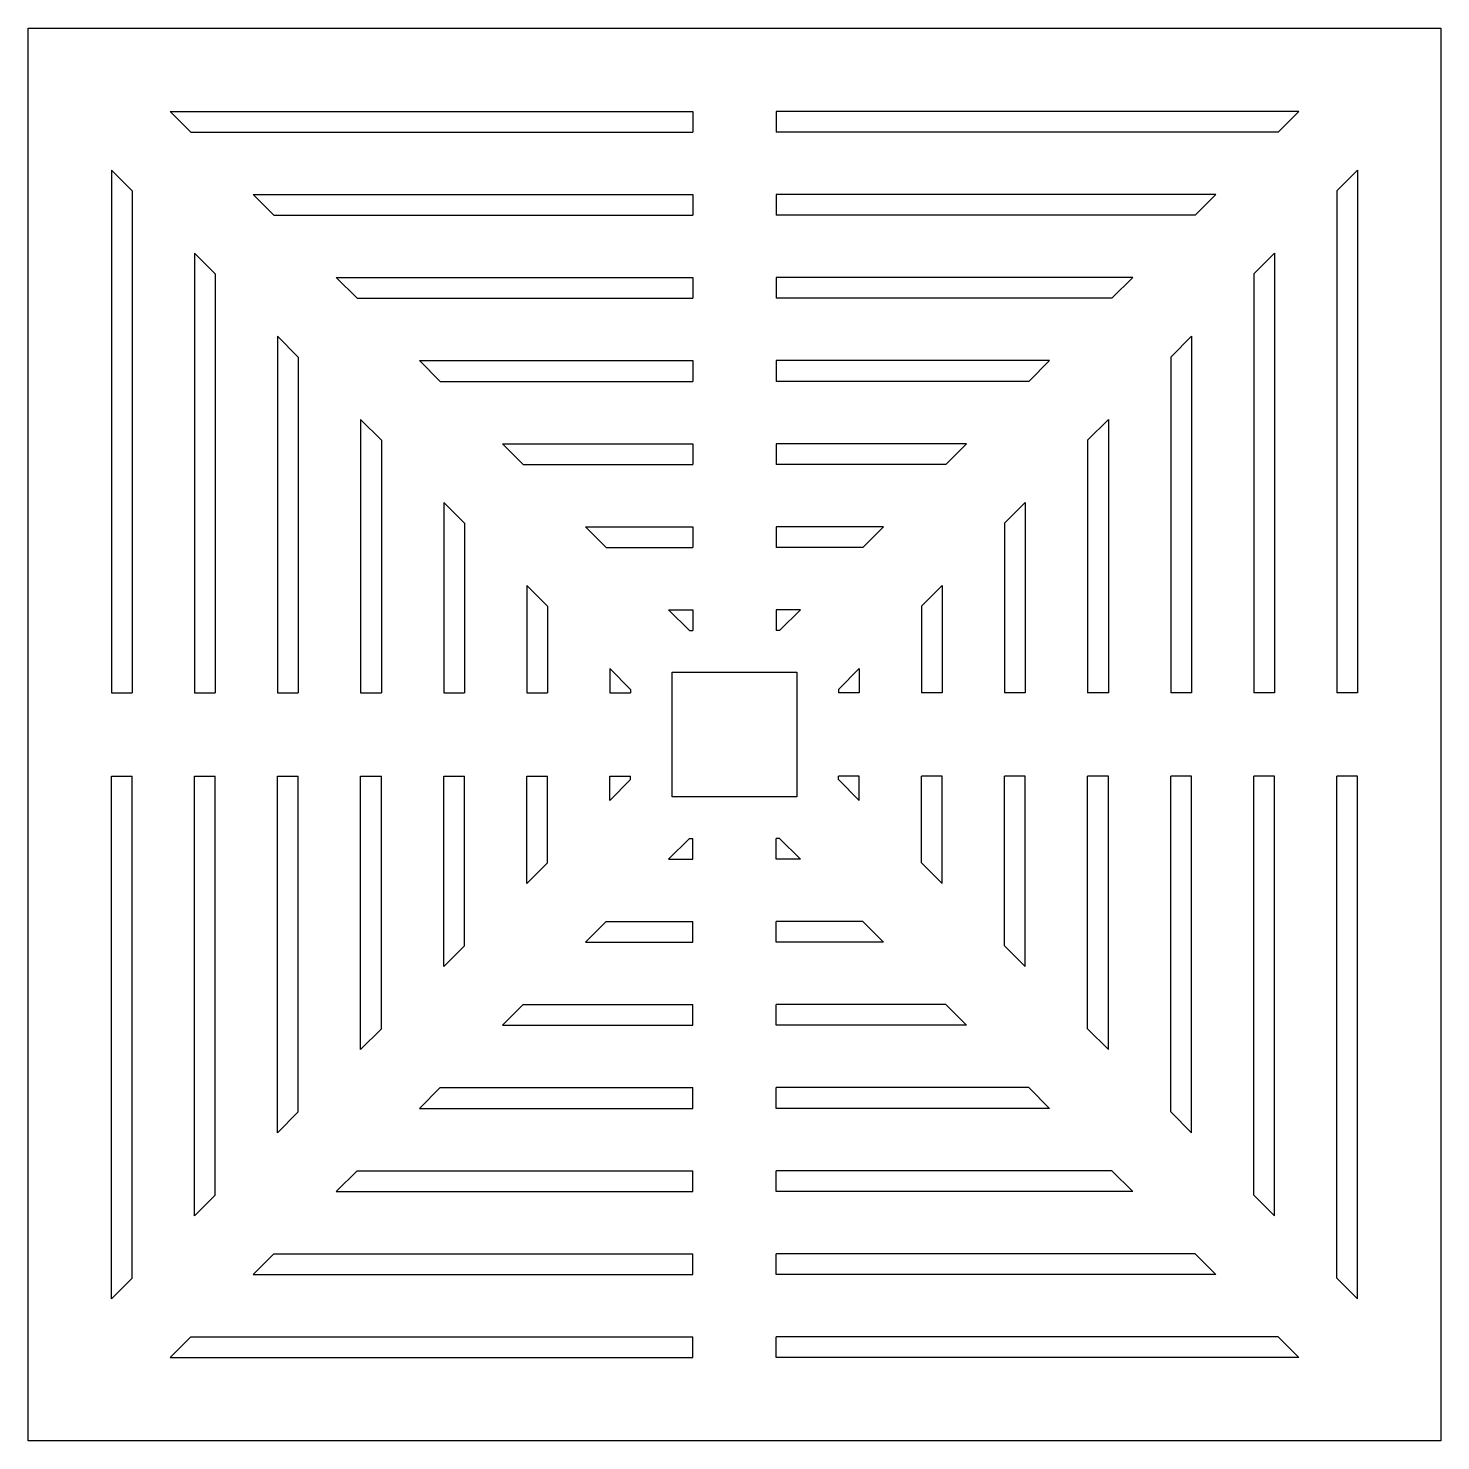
# Model space of a CAD drawing. Header units: millimetres. Extents: x 0 to 340, y 0 to 340.
import ezdxf

# ---------------------------------------------------------------- set-up
doc = ezdxf.new("R2010")
doc.units = ezdxf.units.MM

msp = doc.modelspace()

# ---------------------------------------------------------------- linework, layer by layer
for p, q in [((34.14, 320), (160, 320)), ((34.14, 320), (39.14, 315)), ((160, 320), (160, 315)), ((305.86, 320), (180, 320)), ((180, 320), (180, 315)), ((305.86, 320), (300.86, 315)), ((39.14, 315), (160, 315)), ((300.86, 315), (180, 315)), ((20, 305.86), (20, 180)), ((20, 305.86), (25, 300.86)), ((320, 305.86), (315, 300.86)), ((320, 305.86), (320, 180)), ((25, 300.86), (25, 180)), ((54.14, 300), (160, 300)), ((54.14, 300), (59.14, 295)), ((160, 300), (160, 295)), ((285.86, 300), (180, 300)), ((180, 300), (180, 295)), ((285.86, 300), (280.86, 295)), ((315, 300.86), (315, 180)), ((59.14, 295), (160, 295)), ((280.86, 295), (180, 295)), ((40, 285.86), (40, 180)), ((40, 285.86), (45, 280.86)), ((300, 285.86), (295, 280.86)), ((300, 285.86), (300, 180)), ((45, 280.86), (45, 180)), ((74.14, 280), (160, 280)), ((74.14, 280), (79.14, 275)), ((160, 280), (160, 275)), ((265.86, 280), (180, 280)), ((180, 280), (180, 275)), ((265.86, 280), (260.86, 275)), ((295, 280.86), (295, 180)), ((79.14, 275), (160, 275)), ((260.86, 275), (180, 275)), ((60, 265.86), (60, 180)), ((60, 265.86), (65, 260.86)), ((280, 265.86), (275, 260.86)), ((280, 265.86), (280, 180)), ((65, 260.86), (65, 180)), ((94.14, 260), (160, 260)), ((94.14, 260), (99.14, 255)), ((160, 260), (160, 255)), ((245.86, 260), (180, 260)), ((180, 260), (180, 255)), ((245.86, 260), (240.86, 255)), ((275, 260.86), (275, 180)), ((99.14, 255), (160, 255)), ((240.86, 255), (180, 255)), ((80, 245.86), (80, 180)), ((80, 245.86), (85, 240.86)), ((260, 245.86), (255, 240.86)), ((260, 245.86), (260, 180)), ((85, 240.86), (85, 180)), ((114.14, 240), (160, 240)), ((114.14, 240), (119.14, 235)), ((160, 240), (160, 235)), ((225.86, 240), (180, 240)), ((180, 240), (180, 235)), ((225.86, 240), (220.86, 235)), ((255, 240.86), (255, 180)), ((119.14, 235), (160, 235)), ((220.86, 235), (180, 235)), ((100, 225.86), (100, 180)), ((100, 225.86), (105, 220.86)), ((240, 225.86), (235, 220.86)), ((240, 225.86), (240, 180)), ((105, 220.86), (105, 180)), ((134.14, 220), (160, 220)), ((134.14, 220), (139.14, 215)), ((160, 220), (160, 215)), ((205.86, 220), (180, 220)), ((180, 220), (180, 215)), ((205.86, 220), (200.86, 215)), ((235, 220.86), (235, 180)), ((139.14, 215), (160, 215)), ((200.86, 215), (180, 215)), ((120, 205.86), (120, 180)), ((120, 205.86), (125, 200.86)), ((220, 205.86), (215, 200.86)), ((220, 205.86), (220, 180)), ((125, 200.86), (125, 180)), ((215, 200.86), (215, 180)), ((154.14, 200), (160, 200)), ((154.14, 200), (159.14, 195)), ((160, 200), (160, 195)), ((185.86, 200), (180, 200)), ((180, 200), (180, 195)), ((185.86, 200), (180.86, 195)), ((159.14, 195), (160, 195)), ((180.86, 195), (180, 195)), ((140, 185.86), (140, 180)), ((140, 185.86), (145, 180.86)), ((200, 185.86), (195, 180.86)), ((200, 185.86), (200, 180)), ((145, 180.86), (145, 180)), ((195, 180.86), (195, 180)), ((20, 180), (25, 180)), ((40, 180), (45, 180)), ((60, 180), (65, 180)), ((80, 180), (85, 180)), ((100, 180), (105, 180)), ((120, 180), (125, 180)), ((140, 180), (145, 180)), ((200, 180), (195, 180)), ((220, 180), (215, 180)), ((240, 180), (235, 180)), ((260, 180), (255, 180)), ((280, 180), (275, 180)), ((300, 180), (295, 180)), ((320, 180), (315, 180)), ((20, 34.14), (20, 160)), ((20, 160), (25, 160)), ((25, 39.14), (25, 160)), ((40, 54.14), (40, 160)), ((40, 160), (45, 160)), ((45, 59.14), (45, 160)), ((60, 74.14), (60, 160)), ((60, 160), (65, 160)), ((65, 79.14), (65, 160)), ((80, 94.14), (80, 160)), ((80, 160), (85, 160)), ((85, 99.14), (85, 160)), ((100, 114.14), (100, 160)), ((100, 160), (105, 160)), ((105, 119.14), (105, 160)), ((120, 134.14), (120, 160)), ((120, 160), (125, 160)), ((125, 139.14), (125, 160)), ((140, 154.14), (140, 160)), ((140, 160), (145, 160)), ((145, 159.14), (145, 160)), ((195, 159.14), (195, 160)), ((200, 160), (195, 160)), ((200, 154.14), (200, 160)), ((215, 139.14), (215, 160)), ((220, 160), (215, 160)), ((220, 134.14), (220, 160)), ((235, 119.14), (235, 160)), ((240, 160), (235, 160)), ((240, 114.14), (240, 160)), ((255, 99.14), (255, 160)), ((260, 160), (255, 160)), ((260, 94.14), (260, 160)), ((275, 79.14), (275, 160)), ((280, 160), (275, 160)), ((280, 74.14), (280, 160)), ((295, 59.14), (295, 160)), ((300, 160), (295, 160)), ((300, 54.14), (300, 160)), ((315, 39.14), (315, 160)), ((320, 160), (315, 160)), ((320, 34.14), (320, 160)), ((140, 154.14), (145, 159.14)), ((200, 154.14), (195, 159.14)), ((154.14, 140), (159.14, 145)), ((159.14, 145), (160, 145)), ((160, 140), (160, 145)), ((180.86, 145), (180, 145)), ((180, 140), (180, 145)), ((185.86, 140), (180.86, 145)), ((154.14, 140), (160, 140)), ((185.86, 140), (180, 140)), ((120, 134.14), (125, 139.14)), ((220, 134.14), (215, 139.14)), ((134.14, 120), (139.14, 125)), ((139.14, 125), (160, 125)), ((160, 120), (160, 125)), ((200.86, 125), (180, 125)), ((180, 120), (180, 125)), ((205.86, 120), (200.86, 125)), ((100, 114.14), (105, 119.14)), ((134.14, 120), (160, 120)), ((205.86, 120), (180, 120)), ((240, 114.14), (235, 119.14)), ((114.14, 100), (119.14, 105)), ((119.14, 105), (160, 105)), ((160, 100), (160, 105)), ((220.86, 105), (180, 105)), ((180, 100), (180, 105)), ((225.86, 100), (220.86, 105)), ((80, 94.14), (85, 99.14)), ((114.14, 100), (160, 100)), ((225.86, 100), (180, 100)), ((260, 94.14), (255, 99.14)), ((94.14, 80), (99.14, 85)), ((99.14, 85), (160, 85)), ((160, 80), (160, 85)), ((240.86, 85), (180, 85)), ((180, 80), (180, 85)), ((245.86, 80), (240.86, 85)), ((60, 74.14), (65, 79.14)), ((94.14, 80), (160, 80)), ((245.86, 80), (180, 80)), ((280, 74.14), (275, 79.14)), ((74.14, 60), (79.14, 65)), ((79.14, 65), (160, 65)), ((160, 60), (160, 65)), ((260.86, 65), (180, 65)), ((180, 60), (180, 65)), ((265.86, 60), (260.86, 65)), ((40, 54.14), (45, 59.14)), ((74.14, 60), (160, 60)), ((265.86, 60), (180, 60)), ((300, 54.14), (295, 59.14)), ((54.14, 40), (59.14, 45)), ((59.14, 45), (160, 45)), ((160, 40), (160, 45)), ((280.86, 45), (180, 45)), ((180, 40), (180, 45)), ((285.86, 40), (280.86, 45)), ((20, 34.14), (25, 39.14)), ((54.14, 40), (160, 40)), ((285.86, 40), (180, 40)), ((320, 34.14), (315, 39.14)), ((34.14, 20), (39.14, 25)), ((39.14, 25), (160, 25)), ((160, 20), (160, 25)), ((300.86, 25), (180, 25)), ((180, 20), (180, 25)), ((305.86, 20), (300.86, 25)), ((34.14, 20), (160, 20)), ((305.86, 20), (180, 20))]:
    msp.add_line(p, q)
for points in [[(0, 0), (0, 340), (340, 340), (340, 0)], [(155, 155), (155, 185), (185, 185), (185, 155)]]:
    msp.add_lwpolyline(points, close=True)

doc.saveas('drawing.dxf')
